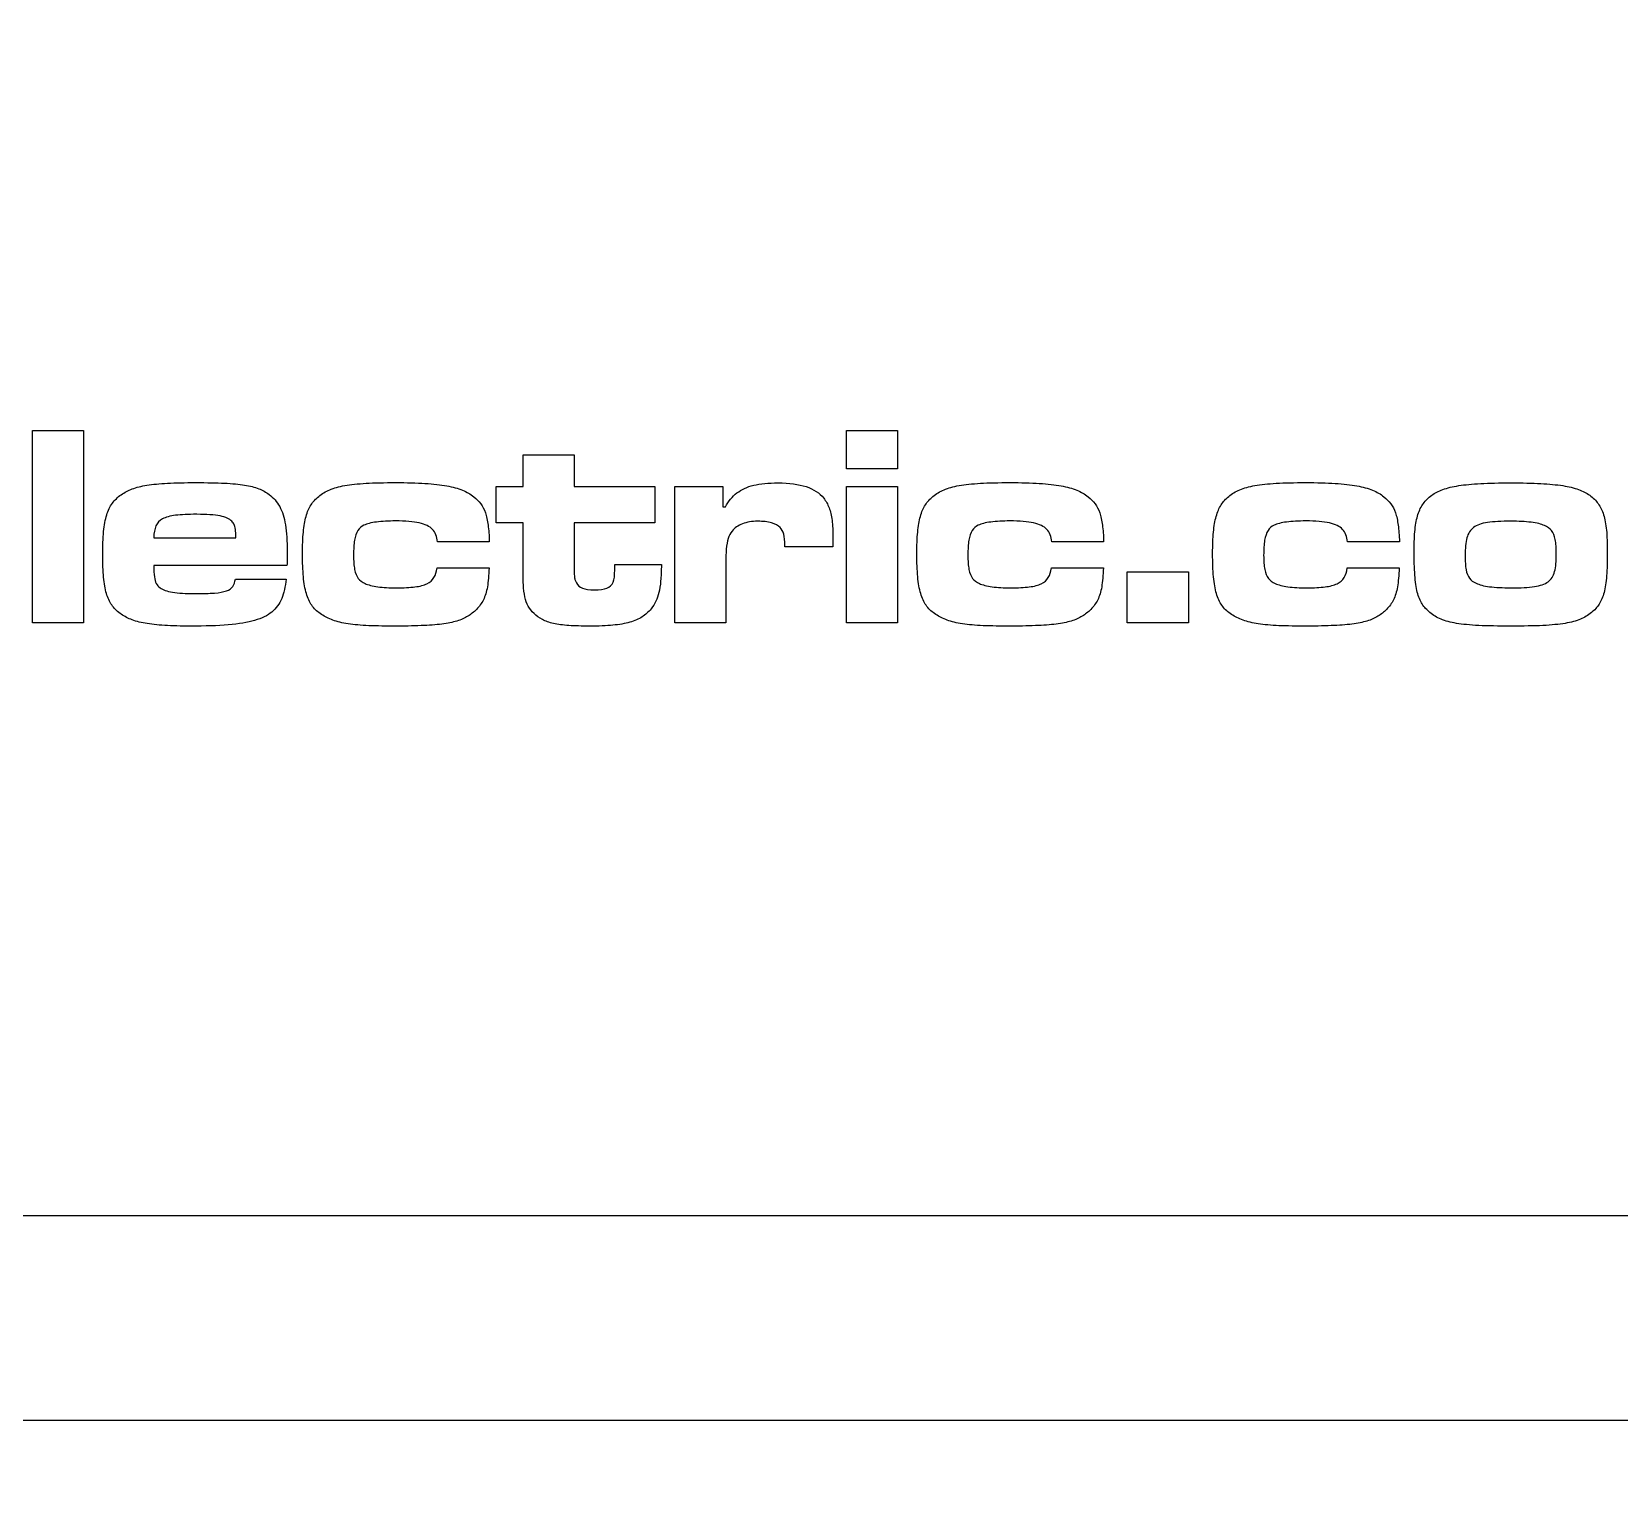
# Model space of a CAD drawing. Extents: x -139 to 87, y -93 to 92.
# Drawn here: x -73.45 to -50.14, y 0.99 to 22.63 of the extents above; entities that cross this region are included whole.
import ezdxf

# ---------------------------------------------------------------- set-up
doc = ezdxf.new("R2010")
doc.units = 0
doc.header["$MEASUREMENT"] = 0
doc.layers.add('LAYER_1', color=7, linetype='CONTINUOUS')

msp = doc.modelspace()

# ---------------------------------------------------------------- linework, layer by layer
at = {"layer": 'LAYER_1', "color": 250}
msp.add_lwpolyline([(-99.0534, 2.2358), (-39.0534, 2.2358), (-39.0534, 5.2358), (-99.0534, 5.2358), (-99.0534, 2.2358)], close=True, dxfattribs=at)
for points, knots in [([(-134.4311, 89.7359), (-134.4311, 89.7359), (-3.6755, 89.7359), (-3.6755, 89.7359), (-3.6755, 89.7359), (-1.1332, 89.7359), (0.9467, 87.656), (0.9467, 85.1137), (0.9467, 85.1137), (0.9467, 85.1137), (0.9467, 4.3582), (0.9467, 4.3582), (0.9467, 4.3582), (0.9467, 1.8158), (-1.1332, -0.2641), (-3.6755, -0.2641), (-3.6755, -0.2641), (-3.6755, -0.2641), (-134.4311, -0.2641), (-134.4311, -0.2641), (-134.4311, -0.2641), (-136.9734, -0.2641), (-139.0533, 1.8158), (-139.0533, 4.3582), (-139.0533, 4.3582), (-139.0533, 4.3582), (-139.0533, 85.1137), (-139.0533, 85.1137), (-139.0533, 85.1137), (-139.0533, 87.656), (-136.9734, 89.7359), (-134.4311, 89.7359)], [0, 0, 0, 0, 0.1111111, 0.1111111, 0.1111111, 0.1111111, 0.2222222, 0.2222222, 0.2222222, 0.2222222, 0.3333333, 0.3333333, 0.3333333, 0.3333333, 0.4444444, 0.4444444, 0.4444444, 0.4444444, 0.5555556, 0.5555556, 0.5555556, 0.5555556, 0.6666667, 0.6666667, 0.6666667, 0.6666667, 0.7777778, 0.7777778, 0.7777778, 0.7777778, 1, 1, 1, 1]), ([(-73.4455, 16.773), (-73.4455, 16.773), (-73.4455, 13.9494), (-73.4455, 13.9494), (-73.4455, 13.9494), (-73.4455, 13.9494), (-72.6962, 13.9494), (-72.6962, 13.9494), (-72.6962, 13.9494), (-72.6962, 13.9494), (-72.6962, 16.773), (-72.6962, 16.773), (-72.6962, 16.773), (-72.6962, 16.773), (-73.4455, 16.773), (-73.4455, 16.773)], [0, 0, 0, 0, 0.2, 0.2, 0.2, 0.2, 0.4, 0.4, 0.4, 0.4, 0.6, 0.6, 0.6, 0.6, 1, 1, 1, 1]), ([(-61.4906, 16.773), (-61.4906, 16.773), (-61.4906, 16.21), (-61.4906, 16.21), (-61.4906, 16.21), (-61.4906, 16.21), (-60.7413, 16.21), (-60.7413, 16.21), (-60.7413, 16.21), (-60.7413, 16.21), (-60.7413, 16.773), (-60.7413, 16.773), (-60.7413, 16.773), (-60.7413, 16.773), (-61.4906, 16.773), (-61.4906, 16.773)], [0, 0, 0, 0, 0.2, 0.2, 0.2, 0.2, 0.4, 0.4, 0.4, 0.4, 0.6, 0.6, 0.6, 0.6, 1, 1, 1, 1]), ([(-66.2403, 16.4132), (-66.2403, 16.4132), (-66.2403, 15.9518), (-66.2403, 15.9518), (-66.2403, 15.9518), (-66.2403, 15.9518), (-66.634, 15.9518), (-66.634, 15.9518), (-66.634, 15.9518), (-66.634, 15.9518), (-66.634, 15.4141), (-66.634, 15.4141), (-66.634, 15.4141), (-66.634, 15.4141), (-66.2403, 15.4141), (-66.2403, 15.4141), (-66.2403, 15.4141), (-66.2403, 15.4141), (-66.2403, 14.8299), (-66.2403, 14.8299), (-66.2403, 14.8299), (-66.2403, 14.7664), (-66.2403, 14.7163), (-66.2403, 14.6796), (-66.2403, 14.6796), (-66.2403, 14.643), (-66.2403, 14.6154), (-66.2396, 14.5964), (-66.2396, 14.5964), (-66.2396, 14.5773), (-66.2389, 14.5625), (-66.2382, 14.5505), (-66.2382, 14.5505), (-66.2382, 14.5392), (-66.2368, 14.5265), (-66.2361, 14.5124), (-66.2361, 14.5124), (-66.2318, 14.4412), (-66.2248, 14.3798), (-66.2135, 14.3283), (-66.2135, 14.3283), (-66.2022, 14.2768), (-66.186, 14.2316), (-66.1641, 14.1928), (-66.1641, 14.1928), (-66.1429, 14.154), (-66.1147, 14.118), (-66.0794, 14.0849), (-66.0794, 14.0849), (-66.0427, 14.0489), (-66.0018, 14.0192), (-65.956, 13.9953), (-65.956, 13.9953), (-65.9101, 13.9713), (-65.8558, 13.9522), (-65.7923, 13.9381), (-65.7923, 13.9381), (-65.7295, 13.924), (-65.6547, 13.9134), (-65.5672, 13.9078), (-65.5672, 13.9078), (-65.4804, 13.9014), (-65.3774, 13.8986), (-65.2582, 13.8986), (-65.2582, 13.8986), (-65.1298, 13.8986), (-65.0176, 13.9028), (-64.9216, 13.912), (-64.9216, 13.912), (-64.8257, 13.9212), (-64.7424, 13.936), (-64.6733, 13.9557), (-64.6733, 13.9557), (-64.6034, 13.9755), (-64.5427, 14.0016), (-64.4927, 14.0341), (-64.4927, 14.0341), (-64.4426, 14.0665), (-64.3981, 14.106), (-64.3607, 14.1526), (-64.3607, 14.1526), (-64.3325, 14.1886), (-64.3085, 14.226), (-64.2902, 14.2634), (-64.2902, 14.2634), (-64.2711, 14.3008), (-64.2563, 14.3438), (-64.245, 14.3911), (-64.245, 14.3911), (-64.2337, 14.4391), (-64.2253, 14.4962), (-64.2196, 14.5625), (-64.2196, 14.5625), (-64.214, 14.6296), (-64.2104, 14.71), (-64.2083, 14.8045), (-64.2083, 14.8045), (-64.2083, 14.8045), (-64.8941, 14.8045), (-64.8941, 14.8045), (-64.8941, 14.8045), (-64.8941, 14.8045), (-64.8941, 14.7241), (-64.8941, 14.7241), (-64.8941, 14.7241), (-64.8934, 14.6458), (-64.9012, 14.5858), (-64.9181, 14.5428), (-64.9181, 14.5428), (-64.935, 14.5004), (-64.9661, 14.4715), (-65.0098, 14.4553), (-65.0098, 14.4553), (-65.0536, 14.4391), (-65.115, 14.4313), (-65.1947, 14.432), (-65.1947, 14.432), (-65.2681, 14.432), (-65.3259, 14.4398), (-65.3675, 14.456), (-65.3675, 14.456), (-65.4092, 14.4722), (-65.4388, 14.4976), (-65.4571, 14.5336), (-65.4571, 14.5336), (-65.4642, 14.547), (-65.4705, 14.5597), (-65.4748, 14.5731), (-65.4748, 14.5731), (-65.4797, 14.5865), (-65.4825, 14.6034), (-65.4854, 14.6232), (-65.4854, 14.6232), (-65.4875, 14.643), (-65.4889, 14.6691), (-65.4896, 14.7022), (-65.4896, 14.7022), (-65.491, 14.7347), (-65.491, 14.7777), (-65.491, 14.8299), (-65.491, 14.8299), (-65.491, 14.8299), (-65.491, 15.4141), (-65.491, 15.4141), (-65.491, 15.4141), (-65.491, 15.4141), (-64.3057, 15.4141), (-64.3057, 15.4141), (-64.3057, 15.4141), (-64.3057, 15.4141), (-64.3057, 15.9518), (-64.3057, 15.9518), (-64.3057, 15.9518), (-64.3057, 15.9518), (-65.491, 15.9518), (-65.491, 15.9518), (-65.491, 15.9518), (-65.491, 15.9518), (-65.491, 16.4132), (-65.491, 16.4132), (-65.491, 16.4132), (-65.491, 16.4132), (-66.2403, 16.4132), (-66.2403, 16.4132)], [0, 0, 0, 0, 0.0238095, 0.0238095, 0.0238095, 0.0238095, 0.047619, 0.047619, 0.047619, 0.047619, 0.0714286, 0.0714286, 0.0714286, 0.0714286, 0.0952381, 0.0952381, 0.0952381, 0.0952381, 0.1190476, 0.1190476, 0.1190476, 0.1190476, 0.1428571, 0.1428571, 0.1428571, 0.1428571, 0.1666667, 0.1666667, 0.1666667, 0.1666667, 0.1904762, 0.1904762, 0.1904762, 0.1904762, 0.2142857, 0.2142857, 0.2142857, 0.2142857, 0.2380952, 0.2380952, 0.2380952, 0.2380952, 0.2619048, 0.2619048, 0.2619048, 0.2619048, 0.2857143, 0.2857143, 0.2857143, 0.2857143, 0.3095238, 0.3095238, 0.3095238, 0.3095238, 0.3333333, 0.3333333, 0.3333333, 0.3333333, 0.3571429, 0.3571429, 0.3571429, 0.3571429, 0.3809524, 0.3809524, 0.3809524, 0.3809524, 0.4047619, 0.4047619, 0.4047619, 0.4047619, 0.4285714, 0.4285714, 0.4285714, 0.4285714, 0.452381, 0.452381, 0.452381, 0.452381, 0.4761905, 0.4761905, 0.4761905, 0.4761905, 0.5, 0.5, 0.5, 0.5, 0.5238095, 0.5238095, 0.5238095, 0.5238095, 0.547619, 0.547619, 0.547619, 0.547619, 0.5714286, 0.5714286, 0.5714286, 0.5714286, 0.5952381, 0.5952381, 0.5952381, 0.5952381, 0.6190476, 0.6190476, 0.6190476, 0.6190476, 0.6428571, 0.6428571, 0.6428571, 0.6428571, 0.6666667, 0.6666667, 0.6666667, 0.6666667, 0.6904762, 0.6904762, 0.6904762, 0.6904762, 0.7142857, 0.7142857, 0.7142857, 0.7142857, 0.7380952, 0.7380952, 0.7380952, 0.7380952, 0.7619048, 0.7619048, 0.7619048, 0.7619048, 0.7857143, 0.7857143, 0.7857143, 0.7857143, 0.8095238, 0.8095238, 0.8095238, 0.8095238, 0.8333333, 0.8333333, 0.8333333, 0.8333333, 0.8571429, 0.8571429, 0.8571429, 0.8571429, 0.8809524, 0.8809524, 0.8809524, 0.8809524, 0.9047619, 0.9047619, 0.9047619, 0.9047619, 0.9285714, 0.9285714, 0.9285714, 0.9285714, 0.952381, 0.952381, 0.952381, 0.952381, 1, 1, 1, 1]), ([(-70.4652, 14.5886), (-70.4715, 14.5442), (-70.4849, 14.5082), (-70.504, 14.4807), (-70.504, 14.4807), (-70.5237, 14.4525), (-70.5548, 14.4313), (-70.5971, 14.4158), (-70.5971, 14.4158), (-70.6395, 14.401), (-70.698, 14.3904), (-70.7728, 14.3847), (-70.7728, 14.3847), (-70.8483, 14.3791), (-70.9443, 14.377), (-71.0621, 14.377), (-71.0621, 14.377), (-71.1954, 14.377), (-71.3034, 14.3833), (-71.3873, 14.3967), (-71.3873, 14.3967), (-71.4713, 14.4108), (-71.532, 14.432), (-71.5701, 14.4616), (-71.5701, 14.4616), (-71.5941, 14.4793), (-71.6124, 14.5004), (-71.6265, 14.5251), (-71.6265, 14.5251), (-71.6399, 14.5505), (-71.6491, 14.5837), (-71.6547, 14.6253), (-71.6547, 14.6253), (-71.6604, 14.6662), (-71.6632, 14.7206), (-71.6632, 14.7876), (-71.6632, 14.7876), (-71.6632, 14.7876), (-69.7074, 14.7876), (-69.7074, 14.7876), (-69.7074, 14.7876), (-69.706, 14.8165), (-69.7053, 14.8447), (-69.7046, 14.8723), (-69.7046, 14.8723), (-69.7039, 14.8998), (-69.7032, 14.9245), (-69.7032, 14.9456), (-69.7032, 14.9456), (-69.7032, 14.9668), (-69.7032, 14.9816), (-69.7032, 14.9908), (-69.7032, 14.9908), (-69.7032, 15.1467), (-69.7117, 15.278), (-69.7293, 15.3859), (-69.7293, 15.3859), (-69.7469, 15.4938), (-69.7752, 15.5835), (-69.814, 15.6554), (-69.814, 15.6554), (-69.8535, 15.7267), (-69.905, 15.7859), (-69.9699, 15.8332), (-69.9699, 15.8332), (-70.0143, 15.8671), (-70.0651, 15.8953), (-70.1223, 15.9172), (-70.1223, 15.9172), (-70.1794, 15.9398), (-70.2486, 15.9581), (-70.3297, 15.9708), (-70.3297, 15.9708), (-70.4109, 15.9842), (-70.5096, 15.9934), (-70.626, 15.999), (-70.626, 15.999), (-70.7425, 16.004), (-70.8822, 16.0068), (-71.0451, 16.0068), (-71.0451, 16.0068), (-71.206, 16.0068), (-71.345, 16.004), (-71.4621, 15.9983), (-71.4621, 15.9983), (-71.5792, 15.992), (-71.6794, 15.9821), (-71.7634, 15.9687), (-71.7634, 15.9687), (-71.8466, 15.9553), (-71.9186, 15.9369), (-71.9793, 15.9137), (-71.9793, 15.9137), (-72.04, 15.8911), (-72.0936, 15.8629), (-72.1416, 15.829), (-72.1416, 15.829), (-72.1931, 15.793), (-72.2368, 15.7507), (-72.2714, 15.7034), (-72.2714, 15.7034), (-72.3067, 15.6561), (-72.3342, 15.5983), (-72.3546, 15.5312), (-72.3546, 15.5312), (-72.3758, 15.4635), (-72.3906, 15.3824), (-72.3991, 15.2864), (-72.3991, 15.2864), (-72.4083, 15.1912), (-72.4125, 15.0769), (-72.4125, 14.9442), (-72.4125, 14.9442), (-72.4125, 14.8179), (-72.4083, 14.7086), (-72.4005, 14.6161), (-72.4005, 14.6161), (-72.392, 14.5244), (-72.3779, 14.4454), (-72.3582, 14.3798), (-72.3582, 14.3798), (-72.3391, 14.3142), (-72.313, 14.2577), (-72.2806, 14.2105), (-72.2806, 14.2105), (-72.2474, 14.1632), (-72.2072, 14.1216), (-72.1585, 14.0849), (-72.1585, 14.0849), (-72.1133, 14.051), (-72.0611, 14.0221), (-72.0012, 13.9988), (-72.0012, 13.9988), (-71.9412, 13.9748), (-71.8706, 13.9557), (-71.7888, 13.9409), (-71.7888, 13.9409), (-71.7077, 13.9261), (-71.6124, 13.9155), (-71.5023, 13.9085), (-71.5023, 13.9085), (-71.393, 13.9021), (-71.266, 13.8986), (-71.1213, 13.8986), (-71.1213, 13.8986), (-70.9076, 13.8986), (-70.7241, 13.9042), (-70.5696, 13.9169), (-70.5696, 13.9169), (-70.4151, 13.9296), (-70.286, 13.9515), (-70.1816, 13.9819), (-70.1816, 13.9819), (-70.0764, 14.0122), (-69.9925, 14.0538), (-69.929, 14.106), (-69.929, 14.106), (-69.8648, 14.1589), (-69.8168, 14.2246), (-69.7843, 14.3036), (-69.7843, 14.3036), (-69.7519, 14.3833), (-69.7307, 14.4779), (-69.7201, 14.5886), (-69.7201, 14.5886), (-69.7201, 14.5886), (-70.4652, 14.5886), (-70.4652, 14.5886)], [0, 0, 0, 0, 0.0232558, 0.0232558, 0.0232558, 0.0232558, 0.0465116, 0.0465116, 0.0465116, 0.0465116, 0.0697674, 0.0697674, 0.0697674, 0.0697674, 0.0930233, 0.0930233, 0.0930233, 0.0930233, 0.1162791, 0.1162791, 0.1162791, 0.1162791, 0.1395349, 0.1395349, 0.1395349, 0.1395349, 0.1627907, 0.1627907, 0.1627907, 0.1627907, 0.1860465, 0.1860465, 0.1860465, 0.1860465, 0.2093023, 0.2093023, 0.2093023, 0.2093023, 0.2325581, 0.2325581, 0.2325581, 0.2325581, 0.255814, 0.255814, 0.255814, 0.255814, 0.2790698, 0.2790698, 0.2790698, 0.2790698, 0.3023256, 0.3023256, 0.3023256, 0.3023256, 0.3255814, 0.3255814, 0.3255814, 0.3255814, 0.3488372, 0.3488372, 0.3488372, 0.3488372, 0.372093, 0.372093, 0.372093, 0.372093, 0.3953488, 0.3953488, 0.3953488, 0.3953488, 0.4186047, 0.4186047, 0.4186047, 0.4186047, 0.4418605, 0.4418605, 0.4418605, 0.4418605, 0.4651163, 0.4651163, 0.4651163, 0.4651163, 0.4883721, 0.4883721, 0.4883721, 0.4883721, 0.5116279, 0.5116279, 0.5116279, 0.5116279, 0.5348837, 0.5348837, 0.5348837, 0.5348837, 0.5581395, 0.5581395, 0.5581395, 0.5581395, 0.5813953, 0.5813953, 0.5813953, 0.5813953, 0.6046512, 0.6046512, 0.6046512, 0.6046512, 0.627907, 0.627907, 0.627907, 0.627907, 0.6511628, 0.6511628, 0.6511628, 0.6511628, 0.6744186, 0.6744186, 0.6744186, 0.6744186, 0.6976744, 0.6976744, 0.6976744, 0.6976744, 0.7209302, 0.7209302, 0.7209302, 0.7209302, 0.744186, 0.744186, 0.744186, 0.744186, 0.7674419, 0.7674419, 0.7674419, 0.7674419, 0.7906977, 0.7906977, 0.7906977, 0.7906977, 0.8139535, 0.8139535, 0.8139535, 0.8139535, 0.8372093, 0.8372093, 0.8372093, 0.8372093, 0.8604651, 0.8604651, 0.8604651, 0.8604651, 0.8837209, 0.8837209, 0.8837209, 0.8837209, 0.9069767, 0.9069767, 0.9069767, 0.9069767, 0.9302326, 0.9302326, 0.9302326, 0.9302326, 0.9534884, 0.9534884, 0.9534884, 0.9534884, 1, 1, 1, 1]), ([(-67.5018, 14.7537), (-67.5096, 14.6966), (-67.5251, 14.6493), (-67.5484, 14.6119), (-67.5484, 14.6119), (-67.5717, 14.5738), (-67.6063, 14.5442), (-67.6514, 14.5216), (-67.6514, 14.5216), (-67.6959, 14.4997), (-67.7551, 14.4842), (-67.8278, 14.475), (-67.8278, 14.475), (-67.9012, 14.4659), (-67.9915, 14.4616), (-68.0987, 14.4616), (-68.0987, 14.4616), (-68.201, 14.4616), (-68.2928, 14.4666), (-68.3725, 14.4772), (-68.3725, 14.4772), (-68.4522, 14.4877), (-68.515, 14.504), (-68.5602, 14.5251), (-68.5602, 14.5251), (-68.6025, 14.5428), (-68.6357, 14.5682), (-68.6604, 14.6006), (-68.6604, 14.6006), (-68.6851, 14.6331), (-68.7034, 14.6768), (-68.714, 14.7319), (-68.714, 14.7319), (-68.7246, 14.7862), (-68.7295, 14.856), (-68.7295, 14.94), (-68.7295, 14.94), (-68.7295, 15.0275), (-68.7246, 15.1002), (-68.7147, 15.1594), (-68.7147, 15.1594), (-68.7041, 15.2187), (-68.6879, 15.266), (-68.6653, 15.3019), (-68.6653, 15.3019), (-68.6434, 15.3379), (-68.6138, 15.364), (-68.5771, 15.3803), (-68.5771, 15.3803), (-68.5341, 15.4014), (-68.472, 15.4176), (-68.3923, 15.4282), (-68.3923, 15.4282), (-68.3118, 15.4388), (-68.218, 15.4438), (-68.1114, 15.4438), (-68.1114, 15.4438), (-67.9668, 15.4445), (-67.8511, 15.4346), (-67.7643, 15.4155), (-67.7643, 15.4155), (-67.6768, 15.3965), (-67.6126, 15.364), (-67.571, 15.3196), (-67.571, 15.3196), (-67.5294, 15.2751), (-67.5054, 15.2145), (-67.4976, 15.139), (-67.4976, 15.139), (-67.4976, 15.139), (-66.7356, 15.139), (-66.7356, 15.139), (-66.7356, 15.139), (-66.7384, 15.2328), (-66.7448, 15.3139), (-66.754, 15.3831), (-66.754, 15.3831), (-66.7631, 15.4522), (-66.7765, 15.5122), (-66.7942, 15.563), (-66.7942, 15.563), (-66.8118, 15.6138), (-66.8344, 15.6575), (-66.8626, 15.6956), (-66.8626, 15.6956), (-66.8901, 15.7337), (-66.924, 15.7683), (-66.9642, 15.7994), (-66.9642, 15.7994), (-67.0115, 15.8375), (-67.0665, 15.8699), (-67.1307, 15.896), (-67.1307, 15.896), (-67.1949, 15.9228), (-67.2718, 15.944), (-67.3614, 15.9602), (-67.3614, 15.9602), (-67.4511, 15.9764), (-67.5576, 15.9884), (-67.6804, 15.9955), (-67.6804, 15.9955), (-67.8031, 16.0033), (-67.9471, 16.0068), (-68.1114, 16.0068), (-68.1114, 16.0068), (-68.2787, 16.0068), (-68.4233, 16.004), (-68.5454, 15.9969), (-68.5454, 15.9969), (-68.6667, 15.9906), (-68.7711, 15.9793), (-68.8579, 15.9637), (-68.8579, 15.9637), (-68.944, 15.9482), (-69.0181, 15.9278), (-69.0795, 15.9017), (-69.0795, 15.9017), (-69.1408, 15.8756), (-69.1952, 15.8424), (-69.2417, 15.8036), (-69.2417, 15.8036), (-69.2862, 15.7683), (-69.3236, 15.7267), (-69.3539, 15.6801), (-69.3539, 15.6801), (-69.3843, 15.6328), (-69.4082, 15.5764), (-69.4266, 15.5115), (-69.4266, 15.5115), (-69.4449, 15.4466), (-69.4583, 15.369), (-69.4668, 15.2801), (-69.4668, 15.2801), (-69.4746, 15.1905), (-69.4788, 15.0853), (-69.4788, 14.9654), (-69.4788, 14.9654), (-69.4788, 14.8335), (-69.4746, 14.7199), (-69.4661, 14.6239), (-69.4661, 14.6239), (-69.4569, 14.5272), (-69.4428, 14.4454), (-69.4224, 14.3777), (-69.4224, 14.3777), (-69.4026, 14.3092), (-69.3765, 14.2521), (-69.3433, 14.2055), (-69.3433, 14.2055), (-69.3102, 14.1582), (-69.2693, 14.118), (-69.2206, 14.0849), (-69.2206, 14.0849), (-69.1719, 14.0489), (-69.1169, 14.0192), (-69.0555, 13.9953), (-69.0555, 13.9953), (-68.9948, 13.9713), (-68.9228, 13.9522), (-68.841, 13.9381), (-68.841, 13.9381), (-68.7584, 13.924), (-68.6611, 13.9134), (-68.5482, 13.9078), (-68.5482, 13.9078), (-68.4353, 13.9014), (-68.3019, 13.8986), (-68.1495, 13.8986), (-68.1495, 13.8986), (-67.9929, 13.8986), (-67.8553, 13.9007), (-67.7382, 13.9057), (-67.7382, 13.9057), (-67.6211, 13.9099), (-67.5195, 13.9177), (-67.4334, 13.9289), (-67.4334, 13.9289), (-67.348, 13.9402), (-67.274, 13.955), (-67.2126, 13.9734), (-67.2126, 13.9734), (-67.1505, 13.9924), (-67.0969, 14.0157), (-67.051, 14.0439), (-67.051, 14.0439), (-67.0051, 14.0722), (-66.9635, 14.1053), (-66.9261, 14.1441), (-66.9261, 14.1441), (-66.8831, 14.1865), (-66.8485, 14.2344), (-66.8224, 14.2859), (-66.8224, 14.2859), (-66.7963, 14.3382), (-66.7772, 14.4017), (-66.7645, 14.4764), (-66.7645, 14.4764), (-66.7519, 14.5505), (-66.7441, 14.6437), (-66.7399, 14.7537), (-66.7399, 14.7537), (-66.7399, 14.7537), (-67.5018, 14.7537), (-67.5018, 14.7537)], [0, 0, 0, 0, 0.0192308, 0.0192308, 0.0192308, 0.0192308, 0.0384615, 0.0384615, 0.0384615, 0.0384615, 0.0576923, 0.0576923, 0.0576923, 0.0576923, 0.0769231, 0.0769231, 0.0769231, 0.0769231, 0.0961538, 0.0961538, 0.0961538, 0.0961538, 0.1153846, 0.1153846, 0.1153846, 0.1153846, 0.1346154, 0.1346154, 0.1346154, 0.1346154, 0.1538462, 0.1538462, 0.1538462, 0.1538462, 0.1730769, 0.1730769, 0.1730769, 0.1730769, 0.1923077, 0.1923077, 0.1923077, 0.1923077, 0.2115385, 0.2115385, 0.2115385, 0.2115385, 0.2307692, 0.2307692, 0.2307692, 0.2307692, 0.25, 0.25, 0.25, 0.25, 0.2692308, 0.2692308, 0.2692308, 0.2692308, 0.2884615, 0.2884615, 0.2884615, 0.2884615, 0.3076923, 0.3076923, 0.3076923, 0.3076923, 0.3269231, 0.3269231, 0.3269231, 0.3269231, 0.3461538, 0.3461538, 0.3461538, 0.3461538, 0.3653846, 0.3653846, 0.3653846, 0.3653846, 0.3846154, 0.3846154, 0.3846154, 0.3846154, 0.4038462, 0.4038462, 0.4038462, 0.4038462, 0.4230769, 0.4230769, 0.4230769, 0.4230769, 0.4423077, 0.4423077, 0.4423077, 0.4423077, 0.4615385, 0.4615385, 0.4615385, 0.4615385, 0.4807692, 0.4807692, 0.4807692, 0.4807692, 0.5, 0.5, 0.5, 0.5, 0.5192308, 0.5192308, 0.5192308, 0.5192308, 0.5384615, 0.5384615, 0.5384615, 0.5384615, 0.5576923, 0.5576923, 0.5576923, 0.5576923, 0.5769231, 0.5769231, 0.5769231, 0.5769231, 0.5961538, 0.5961538, 0.5961538, 0.5961538, 0.6153846, 0.6153846, 0.6153846, 0.6153846, 0.6346154, 0.6346154, 0.6346154, 0.6346154, 0.6538462, 0.6538462, 0.6538462, 0.6538462, 0.6730769, 0.6730769, 0.6730769, 0.6730769, 0.6923077, 0.6923077, 0.6923077, 0.6923077, 0.7115385, 0.7115385, 0.7115385, 0.7115385, 0.7307692, 0.7307692, 0.7307692, 0.7307692, 0.75, 0.75, 0.75, 0.75, 0.7692308, 0.7692308, 0.7692308, 0.7692308, 0.7884615, 0.7884615, 0.7884615, 0.7884615, 0.8076923, 0.8076923, 0.8076923, 0.8076923, 0.8269231, 0.8269231, 0.8269231, 0.8269231, 0.8461538, 0.8461538, 0.8461538, 0.8461538, 0.8653846, 0.8653846, 0.8653846, 0.8653846, 0.8846154, 0.8846154, 0.8846154, 0.8846154, 0.9038462, 0.9038462, 0.9038462, 0.9038462, 0.9230769, 0.9230769, 0.9230769, 0.9230769, 0.9423077, 0.9423077, 0.9423077, 0.9423077, 0.9615385, 0.9615385, 0.9615385, 0.9615385, 1, 1, 1, 1]), ([(-64.0136, 15.9518), (-64.0136, 15.9518), (-64.0136, 13.9494), (-64.0136, 13.9494), (-64.0136, 13.9494), (-64.0136, 13.9494), (-63.2643, 13.9494), (-63.2643, 13.9494), (-63.2643, 13.9494), (-63.2643, 13.9494), (-63.2643, 14.7791), (-63.2643, 14.7791), (-63.2643, 14.7791), (-63.2643, 14.8807), (-63.2615, 14.964), (-63.2558, 15.0289), (-63.2558, 15.0289), (-63.2509, 15.0931), (-63.241, 15.146), (-63.2276, 15.1869), (-63.2276, 15.1869), (-63.2135, 15.2279), (-63.1951, 15.2645), (-63.1711, 15.2956), (-63.1711, 15.2956), (-63.1345, 15.3407), (-63.0829, 15.3753), (-63.018, 15.4007), (-63.018, 15.4007), (-62.9524, 15.4261), (-62.8776, 15.4395), (-62.7944, 15.4395), (-62.7944, 15.4395), (-62.7154, 15.4395), (-62.6476, 15.4311), (-62.5912, 15.4155), (-62.5912, 15.4155), (-62.5347, 15.3993), (-62.4924, 15.376), (-62.4642, 15.3464), (-62.4642, 15.3464), (-62.4409, 15.3217), (-62.424, 15.2892), (-62.4127, 15.2483), (-62.4127, 15.2483), (-62.4021, 15.2074), (-62.3964, 15.1531), (-62.3964, 15.0839), (-62.3964, 15.0839), (-62.3964, 15.0839), (-62.3964, 15.067), (-62.3964, 15.067), (-62.3964, 15.067), (-62.3964, 15.067), (-62.3964, 15.0628), (-62.3964, 15.0628), (-62.3964, 15.0628), (-62.3964, 15.0628), (-61.6895, 15.0628), (-61.6895, 15.0628), (-61.6895, 15.0628), (-61.6895, 15.0628), (-61.6895, 15.1982), (-61.6895, 15.1982), (-61.6895, 15.1982), (-61.6895, 15.2963), (-61.6937, 15.381), (-61.7029, 15.4522), (-61.7029, 15.4522), (-61.7121, 15.5235), (-61.7269, 15.5849), (-61.7466, 15.6371), (-61.7466, 15.6371), (-61.7664, 15.6893), (-61.7925, 15.7366), (-61.825, 15.7782), (-61.825, 15.7782), (-61.8856, 15.8544), (-61.9717, 15.9108), (-62.0825, 15.9475), (-62.0825, 15.9475), (-62.1925, 15.9842), (-62.3315, 16.0026), (-62.498, 16.0026), (-62.498, 16.0026), (-62.637, 16.0033), (-62.7556, 15.9913), (-62.8529, 15.968), (-62.8529, 15.968), (-62.951, 15.9447), (-63.0329, 15.9066), (-63.0999, 15.8551), (-63.0999, 15.8551), (-63.1669, 15.8036), (-63.2226, 15.7359), (-63.2685, 15.6512), (-63.2685, 15.6512), (-63.2685, 15.6512), (-63.3066, 15.6512), (-63.3066, 15.6512), (-63.3066, 15.6512), (-63.3066, 15.6512), (-63.3066, 15.9518), (-63.3066, 15.9518), (-63.3066, 15.9518), (-63.3066, 15.9518), (-64.0136, 15.9518), (-64.0136, 15.9518)], [0, 0, 0, 0, 0.0357143, 0.0357143, 0.0357143, 0.0357143, 0.0714286, 0.0714286, 0.0714286, 0.0714286, 0.1071429, 0.1071429, 0.1071429, 0.1071429, 0.1428571, 0.1428571, 0.1428571, 0.1428571, 0.1785714, 0.1785714, 0.1785714, 0.1785714, 0.2142857, 0.2142857, 0.2142857, 0.2142857, 0.25, 0.25, 0.25, 0.25, 0.2857143, 0.2857143, 0.2857143, 0.2857143, 0.3214286, 0.3214286, 0.3214286, 0.3214286, 0.3571429, 0.3571429, 0.3571429, 0.3571429, 0.3928571, 0.3928571, 0.3928571, 0.3928571, 0.4285714, 0.4285714, 0.4285714, 0.4285714, 0.4642857, 0.4642857, 0.4642857, 0.4642857, 0.5, 0.5, 0.5, 0.5, 0.5357143, 0.5357143, 0.5357143, 0.5357143, 0.5714286, 0.5714286, 0.5714286, 0.5714286, 0.6071429, 0.6071429, 0.6071429, 0.6071429, 0.6428571, 0.6428571, 0.6428571, 0.6428571, 0.6785714, 0.6785714, 0.6785714, 0.6785714, 0.7142857, 0.7142857, 0.7142857, 0.7142857, 0.75, 0.75, 0.75, 0.75, 0.7857143, 0.7857143, 0.7857143, 0.7857143, 0.8214286, 0.8214286, 0.8214286, 0.8214286, 0.8571429, 0.8571429, 0.8571429, 0.8571429, 0.8928571, 0.8928571, 0.8928571, 0.8928571, 0.9285714, 0.9285714, 0.9285714, 0.9285714, 1, 1, 1, 1]), ([(-61.4906, 15.9518), (-61.4906, 15.9518), (-61.4906, 13.9494), (-61.4906, 13.9494), (-61.4906, 13.9494), (-61.4906, 13.9494), (-60.7413, 13.9494), (-60.7413, 13.9494), (-60.7413, 13.9494), (-60.7413, 13.9494), (-60.7413, 15.9518), (-60.7413, 15.9518), (-60.7413, 15.9518), (-60.7413, 15.9518), (-61.4906, 15.9518), (-61.4906, 15.9518)], [0, 0, 0, 0, 0.2, 0.2, 0.2, 0.2, 0.4, 0.4, 0.4, 0.4, 0.6, 0.6, 0.6, 0.6, 1, 1, 1, 1]), ([(-58.4806, 14.7537), (-58.4884, 14.6966), (-58.5039, 14.6493), (-58.5272, 14.6119), (-58.5272, 14.6119), (-58.5505, 14.5738), (-58.5851, 14.5442), (-58.6302, 14.5216), (-58.6302, 14.5216), (-58.6747, 14.4997), (-58.7339, 14.4842), (-58.8066, 14.475), (-58.8066, 14.475), (-58.88, 14.4659), (-58.9703, 14.4616), (-59.0775, 14.4616), (-59.0775, 14.4616), (-59.1798, 14.4616), (-59.2716, 14.4666), (-59.3513, 14.4772), (-59.3513, 14.4772), (-59.431, 14.4877), (-59.4938, 14.504), (-59.539, 14.5251), (-59.539, 14.5251), (-59.5813, 14.5428), (-59.6145, 14.5682), (-59.6392, 14.6006), (-59.6392, 14.6006), (-59.6639, 14.6331), (-59.6822, 14.6768), (-59.6928, 14.7319), (-59.6928, 14.7319), (-59.7034, 14.7862), (-59.7083, 14.856), (-59.7083, 14.94), (-59.7083, 14.94), (-59.7083, 15.0275), (-59.7034, 15.1002), (-59.6935, 15.1594), (-59.6935, 15.1594), (-59.6829, 15.2187), (-59.6667, 15.266), (-59.6441, 15.3019), (-59.6441, 15.3019), (-59.6222, 15.3379), (-59.5926, 15.364), (-59.5559, 15.3803), (-59.5559, 15.3803), (-59.5129, 15.4014), (-59.4508, 15.4176), (-59.3711, 15.4282), (-59.3711, 15.4282), (-59.2906, 15.4388), (-59.1968, 15.4438), (-59.0902, 15.4438), (-59.0902, 15.4438), (-58.9456, 15.4445), (-58.8299, 15.4346), (-58.7431, 15.4155), (-58.7431, 15.4155), (-58.6556, 15.3965), (-58.5914, 15.364), (-58.5498, 15.3196), (-58.5498, 15.3196), (-58.5082, 15.2751), (-58.4842, 15.2145), (-58.4764, 15.139), (-58.4764, 15.139), (-58.4764, 15.139), (-57.7144, 15.139), (-57.7144, 15.139), (-57.7144, 15.139), (-57.7172, 15.2328), (-57.7236, 15.3139), (-57.7328, 15.3831), (-57.7328, 15.3831), (-57.7419, 15.4522), (-57.7553, 15.5122), (-57.773, 15.563), (-57.773, 15.563), (-57.7906, 15.6138), (-57.8132, 15.6575), (-57.8414, 15.6956), (-57.8414, 15.6956), (-57.8689, 15.7337), (-57.9028, 15.7683), (-57.943, 15.7994), (-57.943, 15.7994), (-57.9903, 15.8375), (-58.0453, 15.8699), (-58.1095, 15.896), (-58.1095, 15.896), (-58.1737, 15.9228), (-58.2506, 15.944), (-58.3402, 15.9602), (-58.3402, 15.9602), (-58.4299, 15.9764), (-58.5364, 15.9884), (-58.6592, 15.9955), (-58.6592, 15.9955), (-58.7819, 16.0033), (-58.9259, 16.0068), (-59.0902, 16.0068), (-59.0902, 16.0068), (-59.2575, 16.0068), (-59.4021, 16.004), (-59.5242, 15.9969), (-59.5242, 15.9969), (-59.6455, 15.9906), (-59.7499, 15.9793), (-59.8367, 15.9637), (-59.8367, 15.9637), (-59.9228, 15.9482), (-59.9969, 15.9278), (-60.0583, 15.9017), (-60.0583, 15.9017), (-60.1196, 15.8756), (-60.174, 15.8424), (-60.2205, 15.8036), (-60.2205, 15.8036), (-60.265, 15.7683), (-60.3024, 15.7267), (-60.3327, 15.6801), (-60.3327, 15.6801), (-60.3631, 15.6328), (-60.387, 15.5764), (-60.4054, 15.5115), (-60.4054, 15.5115), (-60.4237, 15.4466), (-60.4371, 15.369), (-60.4456, 15.2801), (-60.4456, 15.2801), (-60.4534, 15.1905), (-60.4576, 15.0853), (-60.4576, 14.9654), (-60.4576, 14.9654), (-60.4576, 14.8335), (-60.4534, 14.7199), (-60.4449, 14.6239), (-60.4449, 14.6239), (-60.4357, 14.5272), (-60.4216, 14.4454), (-60.4012, 14.3777), (-60.4012, 14.3777), (-60.3814, 14.3092), (-60.3553, 14.2521), (-60.3221, 14.2055), (-60.3221, 14.2055), (-60.289, 14.1582), (-60.2481, 14.118), (-60.1994, 14.0849), (-60.1994, 14.0849), (-60.1507, 14.0489), (-60.0957, 14.0192), (-60.0343, 13.9953), (-60.0343, 13.9953), (-59.9736, 13.9713), (-59.9016, 13.9522), (-59.8198, 13.9381), (-59.8198, 13.9381), (-59.7372, 13.924), (-59.6399, 13.9134), (-59.527, 13.9078), (-59.527, 13.9078), (-59.4141, 13.9014), (-59.2807, 13.8986), (-59.1283, 13.8986), (-59.1283, 13.8986), (-58.9717, 13.8986), (-58.8341, 13.9007), (-58.717, 13.9057), (-58.717, 13.9057), (-58.5999, 13.9099), (-58.4983, 13.9177), (-58.4122, 13.9289), (-58.4122, 13.9289), (-58.3268, 13.9402), (-58.2528, 13.955), (-58.1914, 13.9734), (-58.1914, 13.9734), (-58.1293, 13.9924), (-58.0757, 14.0157), (-58.0298, 14.0439), (-58.0298, 14.0439), (-57.9839, 14.0722), (-57.9423, 14.1053), (-57.9049, 14.1441), (-57.9049, 14.1441), (-57.8619, 14.1865), (-57.8273, 14.2344), (-57.8012, 14.2859), (-57.8012, 14.2859), (-57.7751, 14.3382), (-57.756, 14.4017), (-57.7433, 14.4764), (-57.7433, 14.4764), (-57.7307, 14.5505), (-57.7229, 14.6437), (-57.7187, 14.7537), (-57.7187, 14.7537), (-57.7187, 14.7537), (-58.4806, 14.7537), (-58.4806, 14.7537)], [0, 0, 0, 0, 0.0192308, 0.0192308, 0.0192308, 0.0192308, 0.0384615, 0.0384615, 0.0384615, 0.0384615, 0.0576923, 0.0576923, 0.0576923, 0.0576923, 0.0769231, 0.0769231, 0.0769231, 0.0769231, 0.0961538, 0.0961538, 0.0961538, 0.0961538, 0.1153846, 0.1153846, 0.1153846, 0.1153846, 0.1346154, 0.1346154, 0.1346154, 0.1346154, 0.1538462, 0.1538462, 0.1538462, 0.1538462, 0.1730769, 0.1730769, 0.1730769, 0.1730769, 0.1923077, 0.1923077, 0.1923077, 0.1923077, 0.2115385, 0.2115385, 0.2115385, 0.2115385, 0.2307692, 0.2307692, 0.2307692, 0.2307692, 0.25, 0.25, 0.25, 0.25, 0.2692308, 0.2692308, 0.2692308, 0.2692308, 0.2884615, 0.2884615, 0.2884615, 0.2884615, 0.3076923, 0.3076923, 0.3076923, 0.3076923, 0.3269231, 0.3269231, 0.3269231, 0.3269231, 0.3461538, 0.3461538, 0.3461538, 0.3461538, 0.3653846, 0.3653846, 0.3653846, 0.3653846, 0.3846154, 0.3846154, 0.3846154, 0.3846154, 0.4038462, 0.4038462, 0.4038462, 0.4038462, 0.4230769, 0.4230769, 0.4230769, 0.4230769, 0.4423077, 0.4423077, 0.4423077, 0.4423077, 0.4615385, 0.4615385, 0.4615385, 0.4615385, 0.4807692, 0.4807692, 0.4807692, 0.4807692, 0.5, 0.5, 0.5, 0.5, 0.5192308, 0.5192308, 0.5192308, 0.5192308, 0.5384615, 0.5384615, 0.5384615, 0.5384615, 0.5576923, 0.5576923, 0.5576923, 0.5576923, 0.5769231, 0.5769231, 0.5769231, 0.5769231, 0.5961538, 0.5961538, 0.5961538, 0.5961538, 0.6153846, 0.6153846, 0.6153846, 0.6153846, 0.6346154, 0.6346154, 0.6346154, 0.6346154, 0.6538462, 0.6538462, 0.6538462, 0.6538462, 0.6730769, 0.6730769, 0.6730769, 0.6730769, 0.6923077, 0.6923077, 0.6923077, 0.6923077, 0.7115385, 0.7115385, 0.7115385, 0.7115385, 0.7307692, 0.7307692, 0.7307692, 0.7307692, 0.75, 0.75, 0.75, 0.75, 0.7692308, 0.7692308, 0.7692308, 0.7692308, 0.7884615, 0.7884615, 0.7884615, 0.7884615, 0.8076923, 0.8076923, 0.8076923, 0.8076923, 0.8269231, 0.8269231, 0.8269231, 0.8269231, 0.8461538, 0.8461538, 0.8461538, 0.8461538, 0.8653846, 0.8653846, 0.8653846, 0.8653846, 0.8846154, 0.8846154, 0.8846154, 0.8846154, 0.9038462, 0.9038462, 0.9038462, 0.9038462, 0.9230769, 0.9230769, 0.9230769, 0.9230769, 0.9423077, 0.9423077, 0.9423077, 0.9423077, 0.9615385, 0.9615385, 0.9615385, 0.9615385, 1, 1, 1, 1]), ([(-54.1372, 14.7537), (-54.145, 14.6966), (-54.1605, 14.6493), (-54.1838, 14.6119), (-54.1838, 14.6119), (-54.2071, 14.5738), (-54.2417, 14.5442), (-54.2868, 14.5216), (-54.2868, 14.5216), (-54.3313, 14.4997), (-54.3905, 14.4842), (-54.4632, 14.475), (-54.4632, 14.475), (-54.5366, 14.4659), (-54.6269, 14.4616), (-54.7341, 14.4616), (-54.7341, 14.4616), (-54.8364, 14.4616), (-54.9282, 14.4666), (-55.0079, 14.4772), (-55.0079, 14.4772), (-55.0876, 14.4877), (-55.1504, 14.504), (-55.1956, 14.5251), (-55.1956, 14.5251), (-55.2379, 14.5428), (-55.2711, 14.5682), (-55.2958, 14.6006), (-55.2958, 14.6006), (-55.3205, 14.6331), (-55.3388, 14.6768), (-55.3494, 14.7319), (-55.3494, 14.7319), (-55.36, 14.7862), (-55.3649, 14.856), (-55.3649, 14.94), (-55.3649, 14.94), (-55.3649, 15.0275), (-55.36, 15.1002), (-55.3501, 15.1594), (-55.3501, 15.1594), (-55.3395, 15.2187), (-55.3233, 15.266), (-55.3007, 15.3019), (-55.3007, 15.3019), (-55.2788, 15.3379), (-55.2492, 15.364), (-55.2125, 15.3803), (-55.2125, 15.3803), (-55.1695, 15.4014), (-55.1074, 15.4176), (-55.0277, 15.4282), (-55.0277, 15.4282), (-54.9472, 15.4388), (-54.8534, 15.4438), (-54.7468, 15.4438), (-54.7468, 15.4438), (-54.6022, 15.4445), (-54.4865, 15.4346), (-54.3997, 15.4155), (-54.3997, 15.4155), (-54.3122, 15.3965), (-54.248, 15.364), (-54.2064, 15.3196), (-54.2064, 15.3196), (-54.1648, 15.2751), (-54.1408, 15.2145), (-54.133, 15.139), (-54.133, 15.139), (-54.133, 15.139), (-53.371, 15.139), (-53.371, 15.139), (-53.371, 15.139), (-53.3738, 15.2328), (-53.3802, 15.3139), (-53.3894, 15.3831), (-53.3894, 15.3831), (-53.3985, 15.4522), (-53.4119, 15.5122), (-53.4296, 15.563), (-53.4296, 15.563), (-53.4472, 15.6138), (-53.4698, 15.6575), (-53.498, 15.6956), (-53.498, 15.6956), (-53.5255, 15.7337), (-53.5594, 15.7683), (-53.5996, 15.7994), (-53.5996, 15.7994), (-53.6469, 15.8375), (-53.7019, 15.8699), (-53.7661, 15.896), (-53.7661, 15.896), (-53.8303, 15.9228), (-53.9072, 15.944), (-53.9968, 15.9602), (-53.9968, 15.9602), (-54.0865, 15.9764), (-54.193, 15.9884), (-54.3158, 15.9955), (-54.3158, 15.9955), (-54.4385, 16.0033), (-54.5825, 16.0068), (-54.7468, 16.0068), (-54.7468, 16.0068), (-54.9141, 16.0068), (-55.0587, 16.004), (-55.1808, 15.9969), (-55.1808, 15.9969), (-55.3021, 15.9906), (-55.4065, 15.9793), (-55.4933, 15.9637), (-55.4933, 15.9637), (-55.5794, 15.9482), (-55.6535, 15.9278), (-55.7149, 15.9017), (-55.7149, 15.9017), (-55.7762, 15.8756), (-55.8306, 15.8424), (-55.8771, 15.8036), (-55.8771, 15.8036), (-55.9216, 15.7683), (-55.959, 15.7267), (-55.9893, 15.6801), (-55.9893, 15.6801), (-56.0197, 15.6328), (-56.0436, 15.5764), (-56.062, 15.5115), (-56.062, 15.5115), (-56.0803, 15.4466), (-56.0937, 15.369), (-56.1022, 15.2801), (-56.1022, 15.2801), (-56.11, 15.1905), (-56.1142, 15.0853), (-56.1142, 14.9654), (-56.1142, 14.9654), (-56.1142, 14.8335), (-56.11, 14.7199), (-56.1015, 14.6239), (-56.1015, 14.6239), (-56.0923, 14.5272), (-56.0782, 14.4454), (-56.0578, 14.3777), (-56.0578, 14.3777), (-56.038, 14.3092), (-56.0119, 14.2521), (-55.9787, 14.2055), (-55.9787, 14.2055), (-55.9456, 14.1582), (-55.9047, 14.118), (-55.856, 14.0849), (-55.856, 14.0849), (-55.8073, 14.0489), (-55.7523, 14.0192), (-55.6909, 13.9953), (-55.6909, 13.9953), (-55.6302, 13.9713), (-55.5582, 13.9522), (-55.4764, 13.9381), (-55.4764, 13.9381), (-55.3938, 13.924), (-55.2965, 13.9134), (-55.1836, 13.9078), (-55.1836, 13.9078), (-55.0707, 13.9014), (-54.9373, 13.8986), (-54.7849, 13.8986), (-54.7849, 13.8986), (-54.6283, 13.8986), (-54.4907, 13.9007), (-54.3736, 13.9057), (-54.3736, 13.9057), (-54.2565, 13.9099), (-54.1549, 13.9177), (-54.0688, 13.9289), (-54.0688, 13.9289), (-53.9834, 13.9402), (-53.9094, 13.955), (-53.848, 13.9734), (-53.848, 13.9734), (-53.7859, 13.9924), (-53.7323, 14.0157), (-53.6864, 14.0439), (-53.6864, 14.0439), (-53.6405, 14.0722), (-53.5989, 14.1053), (-53.5615, 14.1441), (-53.5615, 14.1441), (-53.5185, 14.1865), (-53.4839, 14.2344), (-53.4578, 14.2859), (-53.4578, 14.2859), (-53.4317, 14.3382), (-53.4126, 14.4017), (-53.3999, 14.4764), (-53.3999, 14.4764), (-53.3873, 14.5505), (-53.3795, 14.6437), (-53.3753, 14.7537), (-53.3753, 14.7537), (-53.3753, 14.7537), (-54.1372, 14.7537), (-54.1372, 14.7537)], [0, 0, 0, 0, 0.0192308, 0.0192308, 0.0192308, 0.0192308, 0.0384615, 0.0384615, 0.0384615, 0.0384615, 0.0576923, 0.0576923, 0.0576923, 0.0576923, 0.0769231, 0.0769231, 0.0769231, 0.0769231, 0.0961538, 0.0961538, 0.0961538, 0.0961538, 0.1153846, 0.1153846, 0.1153846, 0.1153846, 0.1346154, 0.1346154, 0.1346154, 0.1346154, 0.1538462, 0.1538462, 0.1538462, 0.1538462, 0.1730769, 0.1730769, 0.1730769, 0.1730769, 0.1923077, 0.1923077, 0.1923077, 0.1923077, 0.2115385, 0.2115385, 0.2115385, 0.2115385, 0.2307692, 0.2307692, 0.2307692, 0.2307692, 0.25, 0.25, 0.25, 0.25, 0.2692308, 0.2692308, 0.2692308, 0.2692308, 0.2884615, 0.2884615, 0.2884615, 0.2884615, 0.3076923, 0.3076923, 0.3076923, 0.3076923, 0.3269231, 0.3269231, 0.3269231, 0.3269231, 0.3461538, 0.3461538, 0.3461538, 0.3461538, 0.3653846, 0.3653846, 0.3653846, 0.3653846, 0.3846154, 0.3846154, 0.3846154, 0.3846154, 0.4038462, 0.4038462, 0.4038462, 0.4038462, 0.4230769, 0.4230769, 0.4230769, 0.4230769, 0.4423077, 0.4423077, 0.4423077, 0.4423077, 0.4615385, 0.4615385, 0.4615385, 0.4615385, 0.4807692, 0.4807692, 0.4807692, 0.4807692, 0.5, 0.5, 0.5, 0.5, 0.5192308, 0.5192308, 0.5192308, 0.5192308, 0.5384615, 0.5384615, 0.5384615, 0.5384615, 0.5576923, 0.5576923, 0.5576923, 0.5576923, 0.5769231, 0.5769231, 0.5769231, 0.5769231, 0.5961538, 0.5961538, 0.5961538, 0.5961538, 0.6153846, 0.6153846, 0.6153846, 0.6153846, 0.6346154, 0.6346154, 0.6346154, 0.6346154, 0.6538462, 0.6538462, 0.6538462, 0.6538462, 0.6730769, 0.6730769, 0.6730769, 0.6730769, 0.6923077, 0.6923077, 0.6923077, 0.6923077, 0.7115385, 0.7115385, 0.7115385, 0.7115385, 0.7307692, 0.7307692, 0.7307692, 0.7307692, 0.75, 0.75, 0.75, 0.75, 0.7692308, 0.7692308, 0.7692308, 0.7692308, 0.7884615, 0.7884615, 0.7884615, 0.7884615, 0.8076923, 0.8076923, 0.8076923, 0.8076923, 0.8269231, 0.8269231, 0.8269231, 0.8269231, 0.8461538, 0.8461538, 0.8461538, 0.8461538, 0.8653846, 0.8653846, 0.8653846, 0.8653846, 0.8846154, 0.8846154, 0.8846154, 0.8846154, 0.9038462, 0.9038462, 0.9038462, 0.9038462, 0.9230769, 0.9230769, 0.9230769, 0.9230769, 0.9423077, 0.9423077, 0.9423077, 0.9423077, 0.9615385, 0.9615385, 0.9615385, 0.9615385, 1, 1, 1, 1]), ([(-51.7369, 16.0026), (-51.9056, 16.0026), (-52.0523, 15.9997), (-52.1779, 15.9934), (-52.1779, 15.9934), (-52.3028, 15.987), (-52.4107, 15.9764), (-52.5011, 15.9623), (-52.5011, 15.9623), (-52.5914, 15.9482), (-52.6683, 15.9292), (-52.7325, 15.9059), (-52.7325, 15.9059), (-52.796, 15.8826), (-52.851, 15.8544), (-52.8969, 15.8205), (-52.8969, 15.8205), (-52.9456, 15.7852), (-52.9865, 15.745), (-53.0196, 15.6999), (-53.0196, 15.6999), (-53.0528, 15.6547), (-53.0789, 15.6011), (-53.0987, 15.539), (-53.0987, 15.539), (-53.1191, 15.4769), (-53.1332, 15.4035), (-53.1424, 15.3182), (-53.1424, 15.3182), (-53.1509, 15.2328), (-53.1551, 15.1319), (-53.1551, 15.0162), (-53.1551, 15.0162), (-53.1551, 14.8723), (-53.1516, 14.7502), (-53.1445, 14.6493), (-53.1445, 14.6493), (-53.1382, 14.5491), (-53.1255, 14.4645), (-53.1085, 14.3967), (-53.1085, 14.3967), (-53.0916, 14.3283), (-53.0676, 14.2711), (-53.0373, 14.2239), (-53.0373, 14.2239), (-53.0069, 14.1766), (-52.9688, 14.135), (-52.9223, 14.0976), (-52.9223, 14.0976), (-52.8757, 14.0588), (-52.8214, 14.0263), (-52.76, 14.0002), (-52.76, 14.0002), (-52.6986, 13.9748), (-52.6231, 13.9543), (-52.5335, 13.9395), (-52.5335, 13.9395), (-52.4446, 13.9247), (-52.3345, 13.9141), (-52.204, 13.9078), (-52.204, 13.9078), (-52.0742, 13.9014), (-51.9169, 13.8986), (-51.7327, 13.8986), (-51.7327, 13.8986), (-51.5507, 13.8986), (-51.3948, 13.9014), (-51.2656, 13.9078), (-51.2656, 13.9078), (-51.1365, 13.9141), (-51.0279, 13.9247), (-50.939, 13.9395), (-50.939, 13.9395), (-50.8501, 13.9543), (-50.7746, 13.9748), (-50.7132, 14.0002), (-50.7132, 14.0002), (-50.6518, 14.0263), (-50.5982, 14.0588), (-50.5516, 14.0976), (-50.5516, 14.0976), (-50.5065, 14.1335), (-50.4684, 14.1752), (-50.4387, 14.2224), (-50.4387, 14.2224), (-50.4084, 14.269), (-50.3844, 14.3262), (-50.3668, 14.3925), (-50.3668, 14.3925), (-50.3491, 14.4595), (-50.3371, 14.5414), (-50.3294, 14.638), (-50.3294, 14.638), (-50.3223, 14.7347), (-50.3188, 14.8511), (-50.3188, 14.9866), (-50.3188, 14.9866), (-50.3188, 15.1107), (-50.3223, 15.2173), (-50.3308, 15.3069), (-50.3308, 15.3069), (-50.3393, 15.3965), (-50.3534, 15.472), (-50.3731, 15.5355), (-50.3731, 15.5355), (-50.3929, 15.5983), (-50.4197, 15.6526), (-50.4528, 15.6978), (-50.4528, 15.6978), (-50.486, 15.7436), (-50.5276, 15.7845), (-50.577, 15.8205), (-50.577, 15.8205), (-50.6229, 15.8544), (-50.6779, 15.8826), (-50.7414, 15.9059), (-50.7414, 15.9059), (-50.8056, 15.9292), (-50.8825, 15.9482), (-50.9728, 15.9623), (-50.9728, 15.9623), (-51.0631, 15.9764), (-51.1711, 15.987), (-51.296, 15.9934), (-51.296, 15.9934), (-51.4216, 15.9997), (-51.5683, 16.0026), (-51.7369, 16.0026)], [0, 0, 0, 0, 0.030303, 0.030303, 0.030303, 0.030303, 0.0606061, 0.0606061, 0.0606061, 0.0606061, 0.0909091, 0.0909091, 0.0909091, 0.0909091, 0.1212121, 0.1212121, 0.1212121, 0.1212121, 0.1515152, 0.1515152, 0.1515152, 0.1515152, 0.1818182, 0.1818182, 0.1818182, 0.1818182, 0.2121212, 0.2121212, 0.2121212, 0.2121212, 0.2424242, 0.2424242, 0.2424242, 0.2424242, 0.2727273, 0.2727273, 0.2727273, 0.2727273, 0.3030303, 0.3030303, 0.3030303, 0.3030303, 0.3333333, 0.3333333, 0.3333333, 0.3333333, 0.3636364, 0.3636364, 0.3636364, 0.3636364, 0.3939394, 0.3939394, 0.3939394, 0.3939394, 0.4242424, 0.4242424, 0.4242424, 0.4242424, 0.4545455, 0.4545455, 0.4545455, 0.4545455, 0.4848485, 0.4848485, 0.4848485, 0.4848485, 0.5151515, 0.5151515, 0.5151515, 0.5151515, 0.5454545, 0.5454545, 0.5454545, 0.5454545, 0.5757576, 0.5757576, 0.5757576, 0.5757576, 0.6060606, 0.6060606, 0.6060606, 0.6060606, 0.6363636, 0.6363636, 0.6363636, 0.6363636, 0.6666667, 0.6666667, 0.6666667, 0.6666667, 0.6969697, 0.6969697, 0.6969697, 0.6969697, 0.7272727, 0.7272727, 0.7272727, 0.7272727, 0.7575758, 0.7575758, 0.7575758, 0.7575758, 0.7878788, 0.7878788, 0.7878788, 0.7878788, 0.8181818, 0.8181818, 0.8181818, 0.8181818, 0.8484848, 0.8484848, 0.8484848, 0.8484848, 0.8787879, 0.8787879, 0.8787879, 0.8787879, 0.9090909, 0.9090909, 0.9090909, 0.9090909, 0.9393939, 0.9393939, 0.9393939, 0.9393939, 1, 1, 1, 1]), ([(-71.6632, 15.1982), (-71.6618, 15.2674), (-71.6512, 15.3245), (-71.6322, 15.3697), (-71.6322, 15.3697), (-71.6124, 15.4148), (-71.58, 15.4494), (-71.5334, 15.4748), (-71.5334, 15.4748), (-71.4875, 15.4995), (-71.424, 15.5171), (-71.3422, 15.527), (-71.3422, 15.527), (-71.261, 15.5369), (-71.1573, 15.5418), (-71.0324, 15.5411), (-71.0324, 15.5411), (-70.8871, 15.5418), (-70.7735, 15.5334), (-70.6903, 15.5171), (-70.6903, 15.5171), (-70.607, 15.5009), (-70.5491, 15.4755), (-70.516, 15.4395), (-70.516, 15.4395), (-70.5005, 15.4247), (-70.4892, 15.4085), (-70.4807, 15.3908), (-70.4807, 15.3908), (-70.4729, 15.3739), (-70.4673, 15.3499), (-70.4638, 15.3203), (-70.4638, 15.3203), (-70.4602, 15.2899), (-70.4581, 15.2497), (-70.4567, 15.1982), (-70.4567, 15.1982), (-70.4567, 15.1982), (-71.6632, 15.1982), (-71.6632, 15.1982)], [0, 0, 0, 0, 0.0909091, 0.0909091, 0.0909091, 0.0909091, 0.1818182, 0.1818182, 0.1818182, 0.1818182, 0.2727273, 0.2727273, 0.2727273, 0.2727273, 0.3636364, 0.3636364, 0.3636364, 0.3636364, 0.4545455, 0.4545455, 0.4545455, 0.4545455, 0.5454545, 0.5454545, 0.5454545, 0.5454545, 0.6363636, 0.6363636, 0.6363636, 0.6363636, 0.7272727, 0.7272727, 0.7272727, 0.7272727, 0.8181818, 0.8181818, 0.8181818, 0.8181818, 1, 1, 1, 1]), ([(-51.7327, 15.4395), (-51.6212, 15.4395), (-51.5232, 15.4346), (-51.4378, 15.424), (-51.4378, 15.424), (-51.3524, 15.4134), (-51.2875, 15.3972), (-51.2416, 15.376), (-51.2416, 15.376), (-51.1979, 15.3584), (-51.1633, 15.3337), (-51.1379, 15.3012), (-51.1379, 15.3012), (-51.1125, 15.2688), (-51.0949, 15.225), (-51.0836, 15.17), (-51.0836, 15.17), (-51.073, 15.115), (-51.0674, 15.0437), (-51.0681, 14.9569), (-51.0681, 14.9569), (-51.0667, 14.8518), (-51.0751, 14.7664), (-51.0921, 14.7008), (-51.0921, 14.7008), (-51.109, 14.6352), (-51.1408, 14.5851), (-51.1873, 14.5505), (-51.1873, 14.5505), (-51.2339, 14.516), (-51.3016, 14.492), (-51.3898, 14.4793), (-51.3898, 14.4793), (-51.4773, 14.4666), (-51.5916, 14.4609), (-51.7327, 14.4616), (-51.7327, 14.4616), (-51.8555, 14.4616), (-51.9599, 14.4673), (-52.046, 14.4779), (-52.046, 14.4779), (-52.1321, 14.4891), (-52.1984, 14.5061), (-52.2449, 14.5294), (-52.2449, 14.5294), (-52.2866, 14.547), (-52.3197, 14.571), (-52.343, 14.602), (-52.343, 14.602), (-52.3663, 14.6324), (-52.3832, 14.6747), (-52.3924, 14.7276), (-52.3924, 14.7276), (-52.4016, 14.7812), (-52.4065, 14.8504), (-52.4058, 14.9358), (-52.4058, 14.9358), (-52.4065, 15.0423), (-52.398, 15.1284), (-52.3804, 15.1947), (-52.3804, 15.1947), (-52.3628, 15.2617), (-52.3296, 15.3125), (-52.2823, 15.3478), (-52.2823, 15.3478), (-52.2344, 15.3838), (-52.1659, 15.4078), (-52.077, 15.4212), (-52.077, 15.4212), (-51.9881, 15.4339), (-51.8738, 15.4402), (-51.7327, 15.4395)], [0, 0, 0, 0, 0.0526316, 0.0526316, 0.0526316, 0.0526316, 0.1052632, 0.1052632, 0.1052632, 0.1052632, 0.1578947, 0.1578947, 0.1578947, 0.1578947, 0.2105263, 0.2105263, 0.2105263, 0.2105263, 0.2631579, 0.2631579, 0.2631579, 0.2631579, 0.3157895, 0.3157895, 0.3157895, 0.3157895, 0.3684211, 0.3684211, 0.3684211, 0.3684211, 0.4210526, 0.4210526, 0.4210526, 0.4210526, 0.4736842, 0.4736842, 0.4736842, 0.4736842, 0.5263158, 0.5263158, 0.5263158, 0.5263158, 0.5789474, 0.5789474, 0.5789474, 0.5789474, 0.6315789, 0.6315789, 0.6315789, 0.6315789, 0.6842105, 0.6842105, 0.6842105, 0.6842105, 0.7368421, 0.7368421, 0.7368421, 0.7368421, 0.7894737, 0.7894737, 0.7894737, 0.7894737, 0.8421053, 0.8421053, 0.8421053, 0.8421053, 0.8947368, 0.8947368, 0.8947368, 0.8947368, 1, 1, 1, 1]), ([(-57.3715, 14.6987), (-57.3715, 14.6987), (-57.3715, 13.9494), (-57.3715, 13.9494), (-57.3715, 13.9494), (-57.3715, 13.9494), (-56.4698, 13.9494), (-56.4698, 13.9494), (-56.4698, 13.9494), (-56.4698, 13.9494), (-56.4698, 14.6987), (-56.4698, 14.6987), (-56.4698, 14.6987), (-56.4698, 14.6987), (-57.3715, 14.6987), (-57.3715, 14.6987)], [0, 0, 0, 0, 0.2, 0.2, 0.2, 0.2, 0.4, 0.4, 0.4, 0.4, 0.6, 0.6, 0.6, 0.6, 1, 1, 1, 1])]:
    msp.add_open_spline(points, degree=3, knots=knots, dxfattribs=at)

doc.saveas('drawing.dxf')
